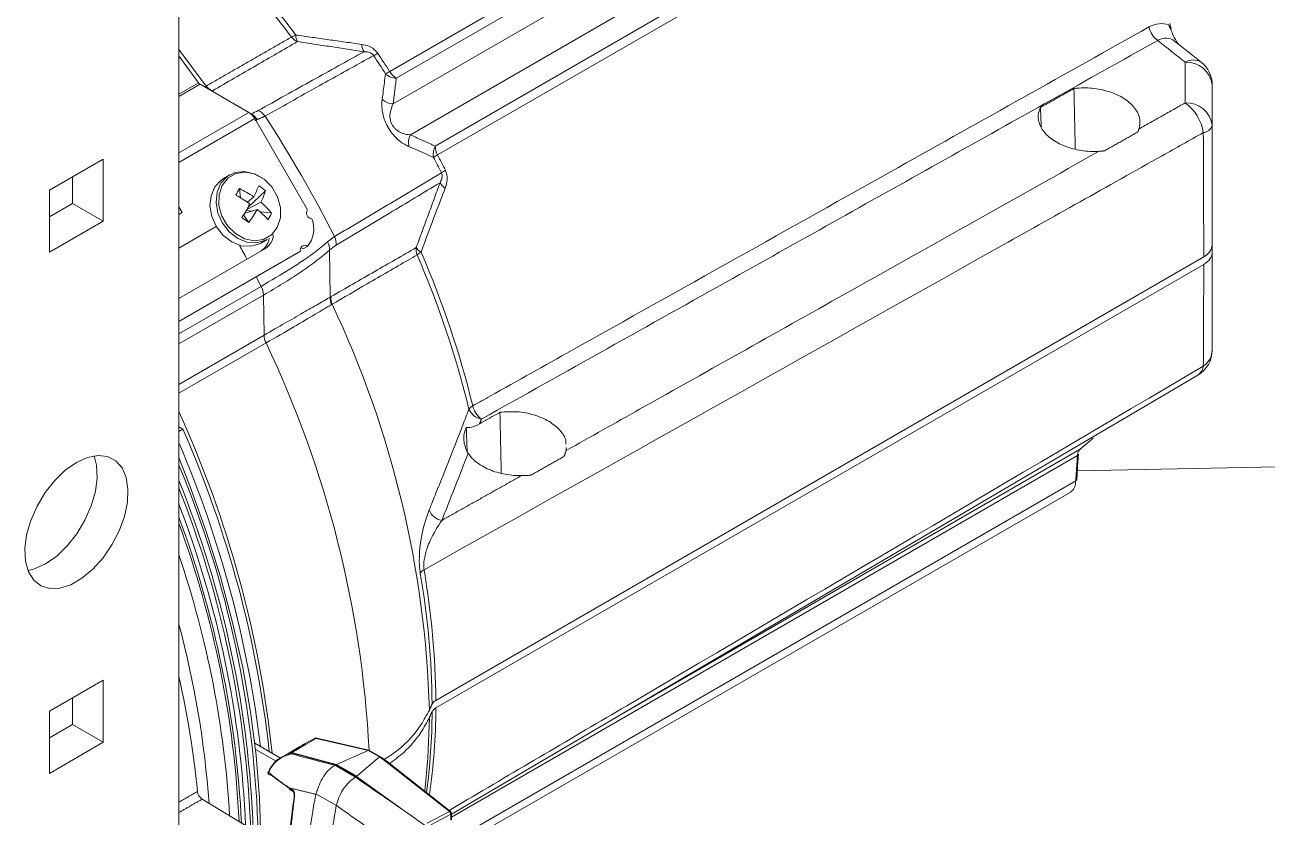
# Model space of a CAD drawing. Extents: x 11 to 120, y 2 to 94.
# Drawn here: x 23.67 to 29.03, y 14.48 to 17.9 of the extents above; entities that cross this region are included whole.
import ezdxf

# ---------------------------------------------------------------- set-up
doc = ezdxf.new("R2010")
doc.units = 0
doc.header["$MEASUREMENT"] = 0
doc.linetypes.add('SLD-Solid', pattern=[0])
doc.layers.add('OBJECT', color=7, linetype='CONTINUOUS')

msp = doc.modelspace()

# ---------------------------------------------------------------- linework, layer by layer
at = {"layer": 'OBJECT', "color": 7, "linetype": 'SLD-Solid', "lineweight": 15}
for p, q in [((24.3339, 20.4449), (24.3339, 13.5773)), ((25.2431, 17.6978), (28.0142, 19.2975)), ((28.0416, 19.2681), (25.2717, 17.669)), ((25.2581, 17.5584), (28.1253, 19.2136)), ((28.2023, 19.0816), (25.3324, 17.4248)), ((25.4394, 17.3766), (28.2094, 18.9757)), ((28.221, 18.9383), (25.4499, 17.3385)), ((28.6141, 17.8822), (28.6083, 17.9045)), ((24.3339, 17.7932), (24.4515, 17.6353)), ((24.3339, 17.7659), (24.4192, 17.6491)), ((24.4192, 17.6491), (24.3339, 17.5999)), ((24.4254, 17.6432), (24.3339, 17.5904)), ((24.4254, 17.6432), (24.6356, 17.5219)), ((24.6356, 17.5219), (24.3339, 17.3477)), ((24.6611, 17.495), (24.3339, 17.3061)), ((24.6611, 17.495), (24.888, 17.1019)), ((28.7907, 17.4649), (28.7907, 16.9505)), ((24.0079, 17.3204), (23.776, 17.1865)), ((24.0079, 17.0526), (24.0079, 17.3204)), ((23.875, 17.2437), (23.875, 17.1294)), ((24.5531, 17.2526), (24.5269, 17.2374)), ((23.776, 17.1865), (23.776, 16.9187)), ((24.5951, 17.1935), (24.599, 17.1539)), ((24.6297, 17.1346), (24.6567, 17.1581)), ((24.7073, 17.1836), (24.6313, 17.1113)), ((23.875, 17.1294), (23.776, 17.0722)), ((23.875, 17.1294), (24.0079, 17.0526)), ((24.3339, 17.1146), (24.3478, 17.0904)), ((24.616, 17.0857), (24.6716, 17.1034)), ((24.6497, 17.0965), (24.6241, 17.099)), ((24.6879, 17.1343), (24.6267, 17.1035)), ((24.7333, 17.0882), (24.6837, 17.0931)), ((23.776, 16.9187), (24.0079, 17.0526)), ((24.3478, 17.0904), (24.3339, 17.0823)), ((24.635, 17.047), (24.6129, 17.0806)), ((24.4953, 17.0294), (24.3339, 16.9362)), ((24.4953, 17.0294), (24.3339, 16.9362)), ((24.3339, 16.7203), (24.7072, 16.9358)), ((24.6879, 16.9586), (24.7141, 16.9737)), ((24.8702, 16.9339), (24.8882, 16.9443)), ((28.7907, 16.9505), (28.7907, 16.9178)), ((24.859, 16.9236), (24.3339, 16.6204)), ((24.841, 16.9132), (24.3339, 16.6204)), ((24.859, 16.9236), (24.841, 16.9132)), ((24.9831, 16.928), (24.9871, 16.7259)), ((28.7541, 16.8995), (25.4421, 14.9875)), ((28.7907, 16.9178), (28.7907, 16.4975)), ((25.4421, 14.9548), (28.7541, 16.8668)), ((24.3339, 16.567), (24.6887, 16.7718)), ((24.6989, 16.7345), (24.3339, 16.5238)), ((24.6989, 16.7345), (24.7014, 16.5617)), ((24.3339, 16.3495), (24.7014, 16.5617)), ((24.7097, 16.5283), (24.3339, 16.3113)), ((24.3514, 16.1559), (24.3339, 16.166)), ((24.3514, 16.1559), (24.3339, 16.1458)), ((28.221, 16.0701), (28.2768, 16.117)), ((28.2094, 16.0435), (25.5093, 14.4848)), ((26.2554, 14.9354), (28.221, 16.0701)), ((28.2091, 15.9764), (31.1854, 16.0374)), ((25.5924, 14.4265), (28.2023, 15.9332)), ((25.6282, 14.4119), (28.1783, 15.884)), ((24.0079, 15.0749), (23.776, 14.9411)), ((24.0079, 14.8071), (24.0079, 15.0749)), ((23.875, 14.9982), (23.875, 14.8839)), ((23.776, 14.9411), (23.776, 14.6732)), ((23.875, 14.8839), (23.776, 14.8267)), ((23.875, 14.8839), (24.0079, 14.8071)), ((23.776, 14.6732), (24.0079, 14.8071)), ((24.6614, 14.8028), (24.7718, 14.739)), ((24.8585, 14.79), (24.8052, 14.7592)), ((25.1537, 14.7733), (24.923, 14.8258)), ((24.9265, 14.8235), (25.1518, 14.7723)), ((24.6644, 14.7765), (24.7532, 14.7253)), ((24.8052, 14.7592), (24.7721, 14.7401)), ((24.8176, 14.7571), (24.8236, 14.7606)), ((25.0114, 14.7103), (24.8236, 14.7606)), ((24.8247, 14.7612), (25.0126, 14.7109)), ((25.0132, 14.7112), (25.1509, 14.7717)), ((25.1988, 14.7441), (25.1012, 14.6604)), ((25.1509, 14.7717), (25.1988, 14.7441)), ((25.2034, 14.7446), (25.1538, 14.7732)), ((25.1989, 14.7442), (25.1988, 14.7441)), ((25.1989, 14.7442), (25.2269, 14.7241)), ((25.2316, 14.7243), (25.2037, 14.7444)), ((25.0068, 14.7077), (25.0072, 14.7079)), ((25.0072, 14.7079), (25.0108, 14.71)), ((25.0955, 14.6568), (25.0072, 14.7079)), ((25.0108, 14.71), (25.0114, 14.7103)), ((25.0108, 14.71), (25.0992, 14.659)), ((25.0126, 14.7109), (25.0132, 14.7112)), ((25.1012, 14.6604), (25.0132, 14.7112)), ((25.2269, 14.7241), (25.5005, 14.5085)), ((25.5055, 14.5086), (25.2317, 14.7243)), ((25.0955, 14.6568), (25.0953, 14.6567)), ((25.0992, 14.659), (25.0955, 14.6568)), ((25.3044, 14.5128), (25.1004, 14.6596)), ((24.8122, 14.6041), (24.8244, 14.5964)), ((24.9251, 14.5853), (25.0131, 14.5345)), ((24.4345, 14.562), (24.6576, 14.4264)), ((25.4052, 14.4583), (25.5005, 14.5085)), ((25.5064, 14.4967), (25.4202, 14.4512)), ((25.5064, 14.4718), (25.5064, 14.4967)), ((25.5093, 14.4733), (25.5093, 14.5007))]:
    msp.add_line(p, q, dxfattribs=at)
at = {"layer": 'OBJECT', "color": 7, "linetype": 'SLD-Solid', "lineweight": 15, "flags": 128}
for points in [[(28.7433, 17.738), (28.707, 17.7667), (28.6337, 17.8247)], [(24.6982, 17.2352), (24.6589, 17.2575), (24.6174, 17.267), (24.5773, 17.2628), (24.5422, 17.2454), (24.5152, 17.2161), (24.4987, 17.1778), (24.4943, 17.1336), (24.5022, 17.0877), (24.5217, 17.044), (24.5512, 17.0065), (24.5881, 16.9784), (24.6289, 16.9623), (24.6702, 16.9596), (24.7082, 16.9706), (24.7141, 16.9737)], [(24.7018, 17.234), (24.662, 17.2563), (24.6201, 17.2648), (24.58, 17.2589), (24.5458, 17.239), (24.5208, 17.2072), (24.5074, 17.1665), (24.5069, 17.1209), (24.5195, 17.0749), (24.5438, 17.033), (24.5775, 16.9992), (24.6172, 16.977), (24.6592, 16.9684), (24.6992, 16.9744), (24.7334, 16.9942), (24.7584, 17.0261), (24.7718, 17.0668), (24.7723, 17.1124), (24.7598, 17.1584), (24.7355, 17.2003), (24.7018, 17.234)], [(24.5269, 17.2374), (24.516, 17.2303), (24.489, 17.201), (24.4726, 17.1627), (24.4681, 17.1185), (24.476, 17.0726), (24.4956, 17.0289), (24.5251, 16.9914), (24.5619, 16.9633), (24.6028, 16.9472), (24.6441, 16.9445), (24.6821, 16.9555), (24.6879, 16.9586)], [(24.8702, 16.9339), (24.8645, 16.9371), (24.8597, 16.9384)], [(24.6676, 16.8131), (24.6721, 16.8044), (24.6887, 16.7718)], [(25.5093, 14.4968), (26.0754, 14.8296), (28.729, 16.3898)], [(23.8919, 16.0132), (23.8441, 15.9795), (23.7984, 15.9354), (23.7571, 15.8829), (23.7222, 15.8245), (23.6951, 15.7628), (23.6773, 15.7009), (23.6695, 15.6415), (23.6721, 15.5875), (23.685, 15.5413), (23.7076, 15.5052), (23.7388, 15.4808), (23.7771, 15.4693), (23.8208, 15.4712), (23.8679, 15.4863), (23.916, 15.5142), (23.9631, 15.5533), (24.0068, 15.6019), (24.0451, 15.6576), (24.0763, 15.718), (24.0989, 15.7802), (24.1117, 15.8412), (24.1144, 15.8983), (24.1066, 15.9487), (24.0887, 15.99), (24.0617, 16.0205), (24.0267, 16.0385), (23.9855, 16.0434), (23.9398, 16.0348), (23.8919, 16.0132)], [(23.9683, 16.0417), (23.9788, 16.0012), (23.9814, 15.9472), (23.9736, 15.8878), (23.9558, 15.8258), (23.9288, 15.7642), (23.8938, 15.7057), (23.8525, 15.6532), (23.8069, 15.6091), (23.759, 15.5755)], [(24.3339, 16.0338), (24.3814, 15.913), (24.4517, 15.7161), (24.5133, 15.5194), (24.5658, 15.3237), (24.6091, 15.1299), (24.6429, 14.9386), (24.6672, 14.7507), (24.6818, 14.5669), (24.6867, 14.3881), (24.6818, 14.2148), (24.6779, 14.1566)], [(28.2067, 15.9385), (28.2117, 16.0158), (28.2137, 16.0489)], [(23.759, 15.5755), (23.7111, 15.5539), (23.6861, 15.5476)], [(25.4143, 14.9134), (25.4081, 14.7386), (25.3946, 14.5959)], [(24.9214, 14.8251), (24.8755, 14.7997), (24.8611, 14.7913)], [(24.822, 14.7614), (24.8159, 14.762), (24.8102, 14.7613), (24.8052, 14.7592), (24.8052, 14.7592)], [(24.7285, 14.6931), (24.7275, 14.6937), (24.7268, 14.6942), (24.7263, 14.6946), (24.7261, 14.6948), (24.7261, 14.6949), (24.7265, 14.6948), (24.7271, 14.6946), (24.7279, 14.6943)], [(24.7212, 14.6771), (24.7202, 14.6778), (24.7195, 14.6784), (24.719, 14.6789), (24.7189, 14.6793), (24.7189, 14.6795)], [(24.8331, 14.5761), (24.8321, 14.5769), (24.8313, 14.5777), (24.8307, 14.5785), (24.8305, 14.5793), (24.8305, 14.5797)]]:
    msp.add_lwpolyline(points, dxfattribs=at)
at = {"layer": 'OBJECT', "color": 7, "linetype": 'SLD-Solid', "lineweight": 15}
for centre, radius, start, end in [((21.5193, 15.395), 4.1311, 36.5509, 47.054), ((21.4814, 15.3712), 4.1554, 36.5587, 46.6513), ((24.7868, 17.9388), 0.098, 289.335, 301.4471), ((24.8697, 17.887), 0.0647, 218.894, 247.8739), ((24.893, 17.8545), 0.055, 179.2026, 209.8991), ((28.614, 17.911), 0.0983, 192.4457, 233.555), ((25.1791, 17.8148), 0.0564, 180.1164, 214.084), ((25.1019, 17.9272), 0.1758, 294.1152, 300.8221), ((21.294, 15.1865), 4.6594, 32.4713, 33.6268), ((21.3241, 15.2039), 4.6451, 32.4713, 33.6268), ((28.709, 17.6842), 0.0638, 57.4424, 122.8509), ((28.6797, 17.6261), 0.1118, 7.1412, 92.7264), ((28.6657, 17.64), 0.125, 0, 51.616), ((25.1129, 17.9182), 0.256, 295.9686, 300.5661), ((25.2733, 17.7397), 0.0707, 226.9272, 268.6942), ((25.3175, 17.7432), 0.0872, 211.3843, 238.2804), ((24.436, 17.6606), 0.0204, 214.4298, 238.5676), ((24.502, 17.6744), 0.0671, 217.3692, 226.5581), ((24.5031, 17.6747), 0.0649, 217.4146, 247.8489), ((25.2605, 17.6294), 0.071, 225.222, 268.0743), ((24.5966, 17.4594), 0.0736, 28.8556, 58.0453), ((24.6511, 17.4692), 0.0652, 33.669, 67.6197), ((28.6797, 17.451), 0.1118, 7.1412, 92.7265), ((28.5575, 17.4037), 0.1973, 8.9798, 53.6734), ((24.617, 17.4579), 0.0636, 30.9001, 64.9277), ((19.8384, 14.3446), 5.8033, 27.07702, 33.00131), ((25.3951, 17.3917), 0.0709, 152.1271, 194.2048), ((28.7475, 17.48), 0.0458, 276.1855, 340.6859), ((25.5014, 17.3428), 0.0706, 151.4246, 192.36), ((25.5272, 17.3803), 0.0878, 182.4367, 208.3975), ((25.5693, 17.1266), 0.2432, 119.3989, 124.2387), ((21.2956, 15.1842), 4.6592, 26.4781, 27.3912), ((21.3257, 15.2016), 4.6449, 26.4781, 27.3912), ((25.5718, 17.1144), 0.1811, 119.1966, 125.7033), ((24.1759, 17.4031), 0.5396, 332.9999, 338.5581), ((24.5448, 17.0005), 0.2448, 48.391, 56.991), ((25.5107, 17.2452), 0.0568, 207.6522, 240.8914), ((25.039, 16.9399), 0.5113, 150.2661, 153.9246), ((24.301, 16.6462), 0.5887, 54.8026, 61.7328), ((24.4064, 16.7939), 0.4419, 55.4999, 64.7204), ((24.4014, 17.2757), 0.3194, 333.7369, 343.2483), ((23.6261, 17.6916), 1.1607, 327.5743, 330.9065), ((24.1049, 17.4305), 0.6543, 324.1151, 330.0064), ((24.3995, 16.7702), 0.4302, 42.225, 50.7703), ((24.4732, 16.8775), 0.3347, 38.9957, 50.0966), ((24.9099, 17.0884), 0.0257, 148.3787, 264.4875), ((25.8376, 18.6555), 2.0084, 232.1673, 233.2147), ((24.5327, 17.1759), 0.219, 327.8216, 336.3692), ((24.8001, 17.0194), 0.1158, 319.5401, 21.9962), ((24.6674, 16.9981), 0.0739, 302.5761, 358.3728), ((24.9471, 16.9571), 0.0653, 353.3928, 26.4255), ((19.2806, 14.0224), 6.0669, 28.20395, 28.84501), ((24.6502, 16.987), 0.0729, 302.3168, 353.8718), ((24.876, 16.9305), 0.0184, 48.5385, 202.1402), ((24.9196, 16.9321), 0.0637, 356.2512, 29.3817), ((25.4218, 16.9311), 0.0649, 173.1343, 201.0973), ((25.4044, 16.9686), 0.0556, 212.3594, 242.0399), ((25.4252, 16.8332), 0.0982, 118.55, 130.6401), ((21.5211, 15.2442), 4.185, 13.8093, 23.4219), ((21.5499, 15.261), 4.1722, 13.8093, 23.4219), ((24.6115, 16.7309), 0.0874, 2.3953, 27.9368), ((25.0515, 16.7185), 0.0649, 173.4683, 202.8708), ((25.0546, 16.7198), 0.065, 173.1569, 202.5743), ((21.0433, 14.8217), 4.3727, 1.6299, 25.364), ((24.7865, 16.5649), 0.0851, 182.1755, 205.4884), ((20.5437, 14.5401), 4.6161, 2.8941, 25.512), ((28.6657, 16.4975), 0.125, 300.4583, 0), ((28.7026, 16.5005), 0.0882, 304.4304, 358.0686), ((28.7004, 16.4336), 0.0523, 303.1731, 353.6302), ((25.6239, 16.2138), 0.0486, 117.4366, 142.839), ((25.6506, 16.2697), 0.0706, 202.0796, 260.4142), ((25.6973, 16.2791), 0.0983, 193.0562, 233.5436), ((19.9806, 14.2526), 4.7824, 6.0873, 24.4562), ((19.9981, 14.2437), 4.7547, 6.3141, 23.714), ((19.9581, 14.2197), 4.7616, 6.8641, 23.2249), ((28.2068, 16.0501), 0.00705, 291.4729, 349.8681), ((20.227, 14.2866), 4.4506, 1.4864, 22.6645), ((20.2068, 14.2704), 4.4504, 2.0217, 21.9737), ((28.1998, 15.9397), 0.007, 291.2649, 350.3174), ((20.2001, 14.2633), 4.4468, 2.2118, 21.6265), ((20.2142, 14.255), 4.4117, 2.5098, 20.9655), ((25.4796, 15.8326), 0.0702, 199.8794, 260.2918), ((20.2059, 14.2443), 4.4034, 2.7937, 20.3724), ((20.2969, 14.2665), 4.3011, 2.651, 20.1856), ((20.2825, 14.2426), 4.2774, 3.3185, 18.7062), ((25.4111, 15.5124), 0.0432, 117.3443, 146.5405), ((21.932, 14.9549), 3.5102, 0.5313, 9.7724), ((21.9069, 14.9389), 3.5193, 0.5305, 9.7724), ((20.3563, 14.2477), 4.1184, 4.1268, 15.0258), ((20.2847, 14.1822), 4.1499, 5.7143, 12.6492), ((22.7926, 14.9617), 2.6495, 351.7223, 359.8511), ((22.7534, 14.9463), 2.6726, 352.3381, 359.839), ((24.8283, 14.7299), 0.0321, 97.2123, 101.1817), ((24.8349, 14.7412), 0.0225, 116.7538, 120.0124), ((24.7281, 14.6756), 0.01, 157.3799, 231.6821), ((24.7202, 14.6778), 0.0021, 65.0591, 127.4051), ((24.7276, 14.6729), 0.00768, 146.7843, 221.9044), ((24.7253, 14.6725), 0.00581, 234.6183, 295.1486), ((24.4606, 14.601), 0.047, 186.876, 236.1987), ((24.8159, 14.6087), 0.00589, 161.6491, 230.9646), ((24.828, 14.6009), 0.00586, 161.5335, 231.9972), ((24.8133, 14.5827), 0.0175, 349.9983, 50.5028), ((27.4333, 14.1042), 2.5544, 169.1946, 178.2621), ((27.5772, 14.0454), 2.6104, 169.2044, 176.7876), ((25.503, 14.5047), 0.00458, 57.7608, 123.2651), ((25.4916, 14.4967), 0.0149, 359.9835, 52.9423), ((25.4993, 14.5007), 0.01, 0, 51.7639), ((25.5044, 14.5011), 0.00492, 294.4019, 354.9494)]:
    msp.add_arc(centre, radius, start, end, dxfattribs=at)
for centre, major_axis, ratio, start_param, end_param in [((28.6657, 19.4405), (-0.0619, 3.6533), 0.017273, 3.942916, 4.13082), ((28.6657, 19.4405), (-0.0619, 3.6533), 0.017273, 3.742494, 3.930397), ((25.2373, 14.9394), (0.4156, 0.1775), 0.058119, 2.691171, 3.162847), ((25.2329, 14.9669), (0.4087, 0.2053), 0.030857, 2.402916, 3.123581), ((26.2174, 15.6203), (5.759, -1.2811), 0.198331, 4.511214, 4.544905), ((25.2373, 14.9394), (0.4156, 0.1775), 0.058119, 3.162847, 3.215511), ((25.2329, 14.9669), (0.4087, 0.2053), 0.030857, 3.123581, 3.176244), ((25.1243, 14.7787), (0.0277, -0.0059), 0.181801, 6.036304, 6.176905), ((25.1981, 14.7361), (0.00543, 0.00841), 0.541118, 6.256151, 7.043177), ((25.2257, 14.7163), (0.00602, 0.00799), 0.518549, 6.271793, 7.081603), ((23.7173, 17.5447), (13.5348, -9.6488), 0.094709, 4.881554, 4.897066), ((25.7903, 14.162), (0.6943, -0.494), 0.104684, 3.080674, 3.093765), ((25.7908, 14.1618), (0.691, -0.4971), 0.099986, 3.117347, 3.130436), ((26.236, 15.1685), (0.9767, 2.0021), 0.525016, 2.109283, 2.305521)]:
    msp.add_ellipse(centre, major_axis=major_axis, ratio=ratio, start_param=start_param, end_param=end_param, dxfattribs=at)
for points, knots in [([(28.518, 17.8898), (28.5326, 17.8962), (28.5616, 17.9088), (28.5895, 17.9022), (28.6033, 17.899)], [0, 0, 0, 0, 0.505218, 1, 1, 1, 1]), ([(25.6015, 16.2569), (25.6269, 16.2711), (25.7696, 16.351), (26.3817, 16.6936), (27.3285, 17.2237), (28.1579, 17.6881), (28.518, 17.8898)], [0, 0, 0, 0, 0.026129, 0.146813, 0.629552, 1, 1, 1, 1]), ([(28.6421, 17.8181), (28.6353, 17.83), (28.6239, 17.85), (28.6158, 17.8696), (28.6126, 17.8775)], [0, 0, 0, 0, 0.599699, 1, 1, 1, 1]), ([(24.8453, 17.827), (24.786, 17.7927), (24.6641, 17.722), (24.5416, 17.6511), (24.4786, 17.6146)], [0, 0, 0, 0, 0.48595, 1, 1, 1, 1]), ([(25.1227, 17.8147), (25.1328, 17.8127), (25.1508, 17.8093), (25.1757, 17.796), (25.1867, 17.7827), (25.192, 17.7763)], [0, 0, 0, 0, 0.396713, 0.706829, 1, 1, 1, 1]), ([(28.5556, 17.8319), (28.2502, 17.661), (27.6394, 17.3192), (26.6672, 16.7752), (26.0003, 16.4022), (25.6388, 16.2)], [0, 0, 0, 0, 0.314137, 0.628275, 1, 1, 1, 1]), ([(28.6328, 17.8238), (28.6312, 17.8256), (28.6208, 17.8371), (28.5959, 17.8433), (28.5708, 17.8403), (28.5586, 17.8335), (28.5556, 17.8319)], [0, 0, 0, 0, 0.080807, 0.510237, 0.88007, 1, 1, 1, 1]), ([(24.6759, 17.5295), (24.7539, 17.5731), (24.9059, 17.6581), (25.0582, 17.7422), (25.1324, 17.7832)], [0, 0, 0, 0, 0.513344, 1, 1, 1, 1]), ([(25.1737, 17.7668), (25.1607, 17.7596), (25.0875, 17.7188), (24.9311, 17.6321), (24.7882, 17.5519), (24.7053, 17.5054)], [0, 0, 0, 0, 0.083458, 0.469006, 1, 1, 1, 1]), ([(25.1737, 17.7668), (25.1725, 17.7685), (25.1699, 17.7719), (25.1638, 17.7766), (25.1529, 17.7816), (25.1419, 17.7831), (25.1343, 17.7832), (25.1324, 17.7832)], [0, 0, 0, 0, 0.116849, 0.233193, 0.437974, 0.854434, 1, 1, 1, 1]), ([(28.6744, 17.5627), (28.6744, 17.6144), (28.6744, 17.6727), (28.6744, 17.7311), (28.6744, 17.7378)], [0, 0, 0, 0, 0.885696, 1, 1, 1, 1]), ([(25.2105, 17.579), (25.2139, 17.6025), (25.2191, 17.6389), (25.2234, 17.6753), (25.225, 17.688)], [0, 0, 0, 0, 0.648491, 1, 1, 1, 1]), ([(28.4752, 17.4509), (28.4777, 17.4632), (28.483, 17.4906), (28.4649, 17.5343), (28.424, 17.5757), (28.3641, 17.6076), (28.2924, 17.6261), (28.2336, 17.6289), (28.202, 17.6253), (28.1943, 17.6245)], [0, 0, 0, 0, 0.132307, 0.294527, 0.457212, 0.620426, 0.783854, 0.947085, 1, 1, 1, 1]), ([(28.7907, 17.64), (28.7907, 17.5883), (28.7907, 17.5299), (28.7907, 17.4716), (28.7907, 17.4649)], [0, 0, 0, 0, 0.885696, 1, 1, 1, 1]), ([(25.3263, 17.3743), (25.3131, 17.3809), (25.2927, 17.3911), (25.2637, 17.4182), (25.2433, 17.4443), (25.2276, 17.4723), (25.2154, 17.504), (25.2075, 17.5423), (25.2094, 17.5652), (25.2105, 17.579)], [0, 0, 0, 0, 0.224316, 0.345841, 0.447966, 0.550598, 0.643263, 0.786621, 1, 1, 1, 1]), ([(24.644, 17.5156), (24.644, 17.5156), (24.6559, 17.5196), (24.6659, 17.5246), (24.6759, 17.5295)], [0, 0, 0, 0, 0.000031, 1, 1, 1, 1]), ([(25.2581, 17.5584), (25.2528, 17.5464), (25.2456, 17.5302), (25.2437, 17.5034), (25.2459, 17.4866), (25.2516, 17.471), (25.2593, 17.4588), (25.2705, 17.4468), (25.2895, 17.4339), (25.3112, 17.427), (25.3265, 17.4254), (25.3324, 17.4248)], [0, 0, 0, 0, 0.252396, 0.341467, 0.431195, 0.49019, 0.549439, 0.605129, 0.701097, 0.88522, 1, 1, 1, 1]), ([(28.05, 17.5432), (28.0459, 17.5326), (28.0362, 17.5074), (28.0446, 17.4646), (28.0766, 17.4207), (28.1298, 17.3845), (28.1976, 17.3603), (28.2581, 17.3523), (28.2925, 17.3536), (28.3025, 17.354)], [0, 0, 0, 0, 0.117568, 0.27986, 0.442586, 0.605907, 0.769589, 0.933239, 1, 1, 1, 1]), ([(28.7524, 17.4345), (28.6933, 17.4014), (28.398, 17.2359), (27.2778, 16.6079), (26.2164, 16.0131), (25.3913, 15.5507)], [0, 0, 0, 0, 0.052722, 0.263609, 1, 1, 1, 1]), ([(25.4324, 17.3277), (25.4105, 17.3377), (25.3753, 17.3536), (25.3397, 17.3686), (25.3263, 17.3743)], [0, 0, 0, 0, 0.624898, 1, 1, 1, 1]), ([(26.0044, 16.0644), (26.11, 16.1237), (26.5207, 16.3541), (27.2868, 16.784), (27.9472, 17.1546), (28.3025, 17.354)], [0, 0, 0, 0, 0.137909, 0.536076, 1, 1, 1, 1]), ([(25.4604, 17.2188), (25.463, 17.224), (25.467, 17.2316), (25.4694, 17.2436), (25.4693, 17.2519), (25.4678, 17.2579), (25.4665, 17.2607), (25.4661, 17.2615)], [0, 0, 0, 0, 0.437726, 0.65223, 0.821699, 0.945105, 1, 1, 1, 1]), ([(25.4834, 17.2726), (25.4861, 17.2658), (25.4913, 17.2524), (25.4923, 17.2249), (25.4867, 17.207), (25.4831, 17.1955)], [0, 0, 0, 0, 0.26318, 0.525234, 1, 1, 1, 1]), ([(25.4604, 17.2188), (25.3877, 17.1749), (25.2385, 17.0848), (25.0888, 16.9954), (25.012, 16.9496)], [0, 0, 0, 0, 0.486991, 1, 1, 1, 1]), ([(25.4831, 17.1955), (25.4693, 17.1604), (25.4339, 17.0696), (25.3994, 16.9765), (25.3783, 16.9195)], [0, 0, 0, 0, 0.387427, 1, 1, 1, 1]), ([(24.6887, 16.7718), (24.7316, 16.7972), (24.8185, 16.8486), (24.9127, 16.9117), (24.957, 16.9484), (24.975, 16.9634)], [0, 0, 0, 0, 0.365475, 0.741466, 1, 1, 1, 1]), ([(25.012, 16.9496), (25.0024, 16.9431), (24.9929, 16.9367), (24.9831, 16.928), (24.9831, 16.928)], [0, 0, 0, 0, 0.99997, 1, 1, 1, 1]), ([(24.99, 16.7276), (25.053, 16.7638), (25.1757, 16.8344), (25.298, 16.9047), (25.3574, 16.9388)], [0, 0, 0, 0, 0.513611, 1, 1, 1, 1]), ([(28.7907, 16.9505), (28.7888, 16.9411), (28.7854, 16.9235), (28.767, 16.9072), (28.7557, 16.9004), (28.7541, 16.8995)], [0, 0, 0, 0, 0.499398, 0.929179, 1, 1, 1, 1]), ([(24.9831, 16.928), (24.9831, 16.928), (24.9666, 16.9127), (24.9288, 16.8817), (24.8395, 16.8187), (24.7573, 16.7682), (24.6989, 16.7345), (24.6989, 16.7345)], [0, 0, 0, 0, 0.000005, 0.259099, 0.518181, 0.999995, 1, 1, 1, 1]), ([(25.3613, 16.9077), (25.3486, 16.9003), (25.2772, 16.8589), (25.155, 16.788), (25.0453, 16.7243), (24.9945, 16.6949)], [0, 0, 0, 0, 0.104199, 0.585852, 1, 1, 1, 1]), ([(28.7541, 16.8668), (28.7643, 16.8742), (28.7834, 16.8881), (28.7903, 16.9071), (28.7906, 16.9165), (28.7907, 16.9178)], [0, 0, 0, 0, 0.499397, 0.929163, 1, 1, 1, 1]), ([(24.7014, 16.5617), (24.7014, 16.5617), (24.7329, 16.5798), (24.7929, 16.6144), (24.8709, 16.6593), (24.9366, 16.6971), (24.9716, 16.7171), (24.9871, 16.7259), (24.9871, 16.7259)], [0, 0, 0, 0, 0.000005, 0.254678, 0.509351, 0.752582, 0.999995, 1, 1, 1, 1]), ([(24.9871, 16.7259), (24.9871, 16.7259), (24.9881, 16.7265), (24.989, 16.727), (24.99, 16.7276)], [0, 0, 0, 0, 0.00029, 1, 1, 1, 1]), ([(24.9918, 16.6933), (24.9698, 16.6802), (24.9252, 16.6536), (24.8304, 16.5981), (24.7509, 16.5521), (24.7097, 16.5283)], [0, 0, 0, 0, 0.319145, 0.647515, 1, 1, 1, 1]), ([(25.4991, 14.5136), (25.5183, 14.5249), (25.7738, 14.6752), (26.8583, 15.3132), (27.9235, 15.94), (28.7524, 16.4278)], [0, 0, 0, 0, 0.017721, 0.235595, 1, 1, 1, 1]), ([(25.4136, 15.8088), (25.4233, 15.833), (25.472, 15.9545), (25.5292, 16.0993), (25.5761, 16.2198), (25.5851, 16.2431)], [0, 0, 0, 0, 0.167872, 0.839363, 1, 1, 1, 1]), ([(26.0031, 16.0919), (26.0031, 16.0971), (26.0033, 16.1176), (25.9792, 16.1532), (25.9321, 16.1922), (25.8669, 16.22), (25.7922, 16.2346), (25.7431, 16.231), (25.7187, 16.2292)], [0, 0, 0, 0, 0.062375, 0.249368, 0.436897, 0.624938, 0.81307, 1, 1, 1, 1]), ([(25.5733, 16.1637), (25.5697, 16.155), (25.5604, 16.1323), (25.5638, 16.0865), (25.5767, 16.0614), (25.5815, 16.0519)], [0, 0, 0, 0, 0.281228, 0.727864, 1, 1, 1, 1]), ([(25.6311, 16.1799), (25.616, 16.1724), (25.5957, 16.1623), (25.5779, 16.1635), (25.5733, 16.1637)], [0, 0, 0, 0, 0.746489, 1, 1, 1, 1]), ([(25.5815, 16.0519), (25.576, 16.0377), (25.5384, 15.9414), (25.5003, 15.8453), (25.4678, 15.7634)], [0, 0, 0, 0, 0.147984, 1, 1, 1, 1]), ([(25.5815, 16.0519), (25.5885, 16.043), (25.6066, 16.0196), (25.6543, 15.9878), (25.7222, 15.9634), (25.7777, 15.9562), (25.8071, 15.9564), (25.8118, 15.9564)], [0, 0, 0, 0, 0.162695, 0.424831, 0.687546, 0.950209, 1, 1, 1, 1]), ([(28.2094, 16.0435), (28.2102, 16.0491), (28.2119, 16.0606), (28.2179, 16.0669), (28.221, 16.0701)], [0, 0, 0, 0, 0.487928, 1, 1, 1, 1]), ([(28.1775, 15.8851), (28.1816, 15.8875), (28.1918, 15.8934), (28.1998, 15.9115), (28.2016, 15.9272), (28.2023, 15.9332)], [0, 0, 0, 0, 0.293287, 0.730732, 1, 1, 1, 1]), ([(25.3751, 15.5362), (25.3737, 15.5467), (25.371, 15.5677), (25.3706, 15.6099), (25.3755, 15.6707), (25.3899, 15.743), (25.4055, 15.7863), (25.4136, 15.8088)], [0, 0, 0, 0, 0.101178, 0.20186, 0.374018, 0.675191, 1, 1, 1, 1]), ([(25.4678, 15.7634), (25.4504, 15.7365), (25.4274, 15.7011), (25.4029, 15.6403), (25.3926, 15.6041), (25.3895, 15.5727), (25.39, 15.5587), (25.3911, 15.5522), (25.3913, 15.5507)], [0, 0, 0, 0, 0.49037, 0.647323, 0.850236, 0.921686, 0.982753, 1, 1, 1, 1]), ([(25.4421, 14.9875), (25.4375, 14.9844), (25.4305, 14.9795), (25.4272, 14.9736), (25.426, 14.9714)], [0, 0, 0, 0, 0.64356, 1, 1, 1, 1]), ([(25.426, 14.9388), (25.4284, 14.9426), (25.4322, 14.9485), (25.4395, 14.9532), (25.4421, 14.9548)], [0, 0, 0, 0, 0.64356, 1, 1, 1, 1]), ([(25.22, 14.7327), (25.2406, 14.7465), (25.3071, 14.7908), (25.3705, 14.8647), (25.4027, 14.9247), (25.4143, 14.9461)], [0, 0, 0, 0, 0.224074, 0.723108, 1, 1, 1, 1]), ([(25.4143, 14.9134), (25.4028, 14.892), (25.375, 14.84), (25.3187, 14.7724), (25.2638, 14.7313), (25.2428, 14.7156)], [0, 0, 0, 0, 0.30214, 0.732482, 1, 1, 1, 1]), ([(24.9236, 14.8257), (24.9245, 14.8252), (24.9255, 14.8247), (24.9265, 14.8236), (24.9265, 14.8235)], [0, 0, 0, 0, 0.980027, 1, 1, 1, 1]), ([(24.8176, 14.7571), (24.8175, 14.7571), (24.8162, 14.7569), (24.812, 14.7559), (24.7981, 14.7523), (24.7736, 14.7425), (24.7451, 14.7231), (24.7331, 14.703), (24.7279, 14.6943)], [0, 0, 0, 0, 0.00366, 0.034965, 0.112488, 0.381452, 0.732443, 1, 1, 1, 1]), ([(24.7285, 14.6931), (24.7334, 14.7009), (24.7461, 14.7209), (24.7767, 14.7425), (24.8029, 14.7531), (24.8163, 14.7568), (24.8175, 14.7571), (24.8176, 14.7571)], [0, 0, 0, 0, 0.244744, 0.626729, 0.967928, 0.996144, 1, 1, 1, 1]), ([(25.1538, 14.7732), (25.1537, 14.7732), (25.1536, 14.7734), (25.1528, 14.7732), (25.152, 14.7725), (25.1518, 14.7723)], [0, 0, 0, 0, 0.116845, 0.672291, 1, 1, 1, 1]), ([(25.0068, 14.7077), (25.0031, 14.7054), (24.9898, 14.6972), (24.9685, 14.6761), (24.9469, 14.6429), (24.9345, 14.6098), (24.9277, 14.5922), (24.9251, 14.5853)], [0, 0, 0, 0, 0.097508, 0.351331, 0.599304, 0.843154, 1, 1, 1, 1]), ([(24.8103, 14.6105), (24.8059, 14.6135), (24.7839, 14.6285), (24.7536, 14.6505), (24.7296, 14.6702), (24.7212, 14.6771)], [0, 0, 0, 0, 0.139683, 0.698663, 1, 1, 1, 1]), ([(25.0953, 14.6567), (25.0859, 14.65), (25.0673, 14.6365), (25.042, 14.605), (25.022, 14.5699), (25.016, 14.5461), (25.0131, 14.5345)], [0, 0, 0, 0, 0.253584, 0.507165, 0.760847, 1, 1, 1, 1]), ([(24.8016, 14.1992), (24.8016, 14.2047), (24.802, 14.2322), (24.8056, 14.3539), (24.8208, 14.4768), (24.8331, 14.5761)], [0, 0, 0, 0, 0.045653, 0.228294, 1, 1, 1, 1]), ([(24.8331, 14.5761), (24.8333, 14.5783), (24.8336, 14.5826), (24.8321, 14.5897), (24.8292, 14.596), (24.8257, 14.6004), (24.8233, 14.6022), (24.8225, 14.6028)], [0, 0, 0, 0, 0.219062, 0.43802, 0.659218, 0.879999, 1, 1, 1, 1]), ([(25.0131, 14.5343), (25.0705, 14.4943), (25.1691, 14.4256), (25.268, 14.3569), (25.3094, 14.3281)], [0, 0, 0, 0, 0.581449, 1, 1, 1, 1]), ([(25.8104, 14.157), (25.8063, 14.1598), (25.7858, 14.1741), (25.6998, 14.234), (25.5345, 14.3494), (25.3871, 14.4541), (25.3044, 14.5128)], [0, 0, 0, 0, 0.024148, 0.120739, 0.507103, 1, 1, 1, 1])]:
    msp.add_open_spline(points, degree=3, knots=knots, dxfattribs=at)
for points in [[(28.6126, 17.8775), (28.6033, 17.899)], [(24.4515, 17.6353), (24.8193, 17.8464)], [(24.838, 17.8552), (25.1227, 17.8147)], [(25.1324, 17.7832), (24.8453, 17.827)], [(28.6744, 17.7378), (28.5556, 17.8319)], [(24.4486, 17.6336), (24.4515, 17.6353)], [(25.2717, 17.669), (25.2581, 17.5584)], [(24.4786, 17.6146), (24.4767, 17.6136)], [(28.05, 17.5432), (28.1943, 17.6245)], [(28.1943, 17.6245), (28.2001, 17.3625)], [(28.05, 17.5432), (28.0532, 17.4586)], [(28.4752, 17.4509), (28.6744, 17.5627)], [(24.6716, 17.4906), (24.6621, 17.4866)], [(24.7053, 17.5054), (24.6716, 17.4906)], [(25.3324, 17.4248), (25.4394, 17.3766)], [(28.4695, 17.437), (28.3258, 17.3559)], [(28.4752, 17.4509), (28.4695, 17.437)], [(28.3258, 17.3559), (28.3025, 17.354)], [(25.0056, 16.9862), (25.4661, 17.2615)], [(25.3574, 16.9388), (25.4604, 17.2188)], [(24.975, 16.9634), (25.0056, 16.9862)], [(24.9945, 16.6949), (24.9918, 16.6933)], [(25.6311, 16.1799), (25.7187, 16.2292)], [(25.6388, 16.2), (25.6311, 16.1799)], [(25.7187, 16.2292), (25.7245, 15.9657)], [(25.5733, 16.1637), (25.5771, 16.0618)], [(26.0044, 16.0644), (26.0037, 16.0781)], [(25.9958, 16.0394), (25.8517, 15.9579)], [(26.0044, 16.0644), (25.9958, 16.0394)], [(28.2023, 15.9332), (28.2094, 16.0435)], [(25.4678, 15.7634), (25.8118, 15.9564)], [(25.8517, 15.9579), (25.8118, 15.9564)], [(25.426, 14.9714), (25.4143, 14.9461)], [(25.4143, 14.9134), (25.426, 14.9388)], [(24.9203, 14.8244), (24.9236, 14.8257)], [(24.7279, 14.6943), (24.7211, 14.6797)], [(24.7212, 14.6771), (24.7285, 14.6931)], [(25.0126, 14.7109), (25.0114, 14.7103)], [(24.7278, 14.6673), (24.8103, 14.609)], [(24.3339, 14.5494), (24.414, 14.5954)], [(24.8103, 14.6105), (24.9243, 14.583)], [(24.8225, 14.6028), (24.8103, 14.6105)], [(24.9243, 14.583), (24.9251, 14.5853)], [(24.4345, 14.562), (24.3339, 14.5043)], [(25.0131, 14.5345), (25.0131, 14.5343)]]:
    msp.add_open_spline(points, degree=1, dxfattribs=at)

doc.saveas('drawing.dxf')
